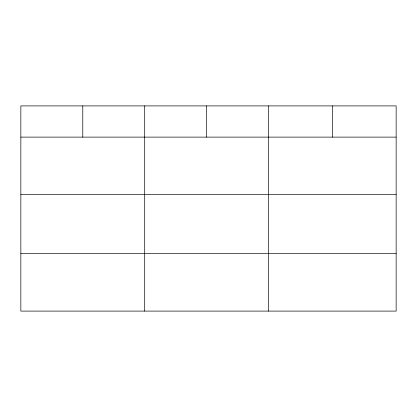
<?xml version="1.0" encoding="UTF-8"?>
<svg xmlns="http://www.w3.org/2000/svg" width="417" height="417" viewBox="0 0 417 417"><rect width="100%" height="100%" fill="white"/><g stroke="black" fill="none" stroke-linecap="round" stroke-linejoin="round"><path stroke-width="0.63" d="M396.15 194.53L396.15 105.902L20.85 105.902L20.85 311.098L396.15 311.098L396.15 194.53L20.85 194.53M20.85 137.12L396.15 137.12M20.85 253.682L396.15 253.682M332.349 105.902L332.349 137.12M268.548 105.902L268.548 311.098M206.623 105.902L206.623 137.12M144.699 105.902L144.699 311.098M82.775 105.902L82.775 137.12"/></g></svg>
